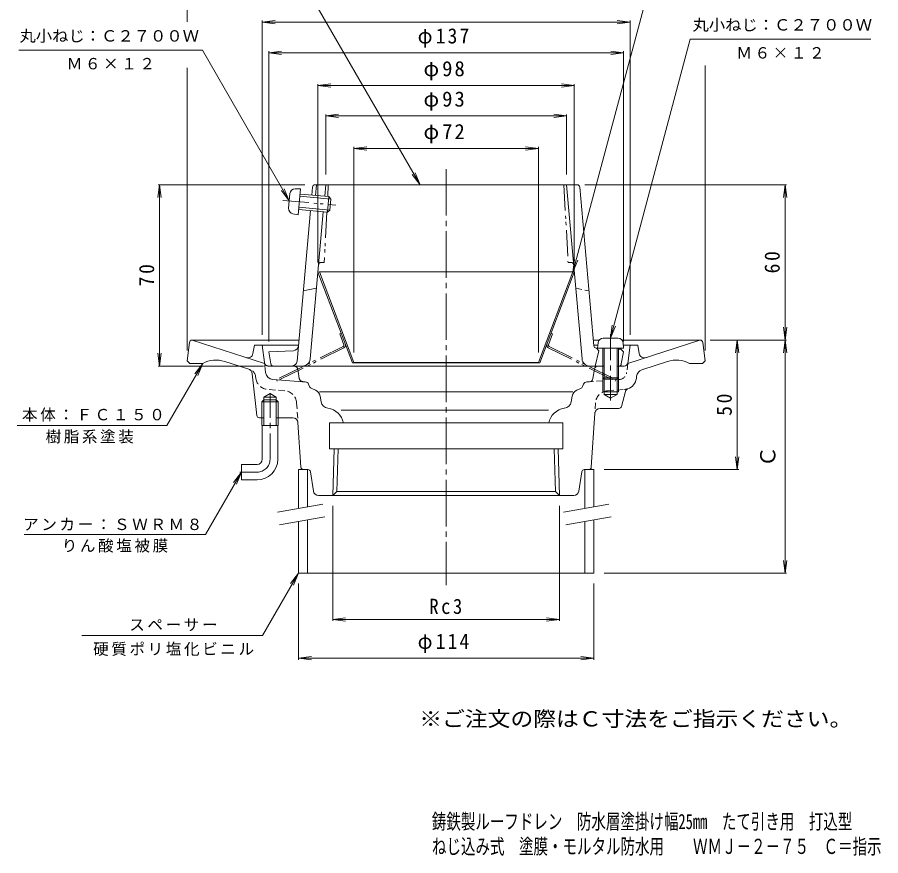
# Model space of a CAD drawing. Units: millimetres, scale not verified. Extents: x -186 to 147, y -232 to 269.
# Drawn here: x -186.2 to 147.2, y -231.8 to 92 of the extents above; entities that cross this region are included whole.
import ezdxf
from ezdxf.enums import TextEntityAlignment as Align

# ---------------------------------------------------------------- set-up
doc = ezdxf.new("R2010")
doc.units = ezdxf.units.MM
doc.header["$LTSCALE"] = 2
for name, pattern in [('CHAIN1', [8, 5, -1, 1, -1]), ('CHAIN2', [12, 9, -1, 1, -1]), ('DASHED1', [1.8, 1.2, -0.6]), ('DOUBLE_CHAIN1', [8.8, 5, -1, 0.6, -0.6, 0.6, -1]), ('DOUBLE_CHAIN2', [12.8, 9, -1, 0.6, -0.6, 0.6, -1])]:
    doc.linetypes.add(name, pattern=pattern)
for name, color, linetype, lineweight in [('2-0', 3, 'Continuous', 9), ('2-1', 6, 'Continuous', 9), ('2-3', 4, 'Continuous', 9), ('2-4', 7, 'Continuous', 9), ('2-5', 7, 'Continuous', 9), ('2-6', 2, 'DOUBLE_CHAIN1', 9), ('2-8', 4, 'Continuous', 9)]:
    doc.layers.add(name, color=color, linetype=linetype, lineweight=lineweight)
doc.layers.add('F-0_F-0ﾚｲﾔ', color=2, linetype='Continuous')
doc.layers.add('F-5_F-5ﾚｲﾔ', color=2, linetype='Continuous')
doc.styles.add('ＭＳ ゴシック', font='')
doc.styles.get('ＭＳ ゴシック').set_extended_font_data('MS Gothic')

msp = doc.modelspace()

# ---------------------------------------------------------------- linework, layer by layer
at = {"layer": '2-0', "linetype": 'CHAIN2'}
msp.add_line((-20.59, 33.354), (-20.59, -127.385), dxfattribs=at)
at = {"layer": '2-0'}
for p, q in [((-77.44, -32.712), (-118.707, -32.712)), ((-90.724, -41.766), (-118.59, -32.712)), ((38.485, -32.712), (36.26, -32.712)), ((77.527, -32.712), (47.335, -32.712)), ((49.544, -41.766), (77.41, -32.712)), ((-119.7, -33.587), (-120.59, -40.712)), ((-94.59, -34.712), (-95.179, -37.935)), ((-77.618, -34.712), (-94.59, -34.712)), ((-91.59, -34.712), (-90.77, -41.394)), ((38, -34.712), (36.438, -34.712)), ((53.41, -34.712), (47.819, -34.712)), ((50.41, -34.712), (49.544, -41.766)), ((53.41, -34.712), (53.999, -37.935)), ((78.519, -33.587), (79.41, -40.712)), ((-120.59, -40.712), (-119.59, -41.712)), ((-119.59, -41.711), (-114.59, -41.711)), ((-96.823, -43.99), (-106.07, -40.985)), ((-90.77, -41.394), (-90.294, -45.269)), ((38.127, -42.711), (40.41, -42.711)), ((45.41, -42.711), (48.101, -42.711)), ((55.021, -44.192), (64.89, -40.985)), ((78.41, -41.711), (73.41, -41.711)), ((79.41, -40.712), (78.41, -41.712)), ((-95.453, -45.675), (-93.688, -61.82)), ((36.7, -43.964), (36.104, -47.516)), ((-87.54, -47.895), (-75.917, -48.764)), ((-74.959, -48.836), (-75.917, -48.764)), ((-73.694, -49.735), (-73.294, -50.66)), ((32.514, -49.735), (32.113, -50.66)), ((33.778, -48.836), (34.737, -48.764)), ((39.91, -47.211), (39.91, -52.712)), ((40.41, -47.712), (40.41, -53.712)), ((45.41, -47.712), (45.41, -53.712)), ((45.91, -47.211), (45.91, -52.712)), ((52.86, -47.583), (52.971, -46.68)), ((-72.501, -51.445), (-71.024, -52.069)), ((-69.504, -52.712), (28.324, -52.712)), ((31.321, -51.445), (29.844, -52.069)), ((39.91, -52.712), (45.91, -52.712)), ((47.11, -58.336), (48.688, -52.496)), ((-90.95, -55.711), (-91.765, -56.511)), ((-85.415, -56.511), (-91.765, -56.511)), ((-91.765, -65.711), (-91.765, -56.511)), ((-90.95, -54.711), (-88.59, -53.349)), ((-90.95, -65.711), (-90.95, -54.711)), ((-86.23, -54.711), (-90.95, -54.711)), ((-86.23, -55.711), (-90.95, -55.711)), ((-86.23, -54.711), (-88.59, -53.349)), ((-86.23, -65.711), (-86.23, -54.711)), ((-85.415, -56.511), (-86.23, -55.711)), ((-85.415, -65.711), (-85.415, -56.511)), ((-69.233, -54.34), (-68.868, -56.528)), ((28.052, -54.34), (27.688, -56.528)), ((40.41, -53.712), (42.91, -55.155)), ((-66.31, -59.008), (-66.21, -59.021)), ((18.91, -59.711), (-61.09, -59.711)), ((25.129, -59.008), (25.03, -59.021)), ((46.144, -59.075), (38.85, -59.075)), ((-90.95, -62.712), (-92.694, -62.712)), ((-79.789, -62.712), (-86.23, -62.712)), ((36.854, -60.943), (35.472, -81.778)), ((-85.415, -65.711), (-91.765, -65.711)), ((-91.59, -78.711), (-91.59, -65.711)), ((-85.59, -78.711), (-85.59, -65.711)), ((-76.652, -81.778), (-77.794, -64.579)), ((-65.59, -64.712), (-65.59, -74.712)), ((24.41, -64.712), (-65.59, -64.712)), ((-64.356, -92.712), (-63.793, -74.712)), ((-62.829, -91.185), (-62.314, -74.712)), ((21.649, -91.185), (21.134, -74.712)), ((23.176, -92.712), (22.613, -74.712)), ((-93.59, -80.711), (-99.59, -80.711)), ((-99.59, -80.711), (-99.59, -86.711)), ((-73.951, -82.712), (-75.654, -82.712)), ((32.771, -82.712), (34.474, -82.712)), ((-71.846, -91.008), (-72.962, -83.563)), ((30.665, -91.008), (31.782, -83.563)), ((-93.59, -86.711), (-99.59, -86.711)), ((28.687, -92.712), (-69.868, -92.712)), ((-64.356, -92.712), (-62.829, -91.185)), ((21.649, -91.185), (-62.829, -91.185)), ((23.176, -92.712), (21.649, -91.185))]:
    msp.add_line(p, q, dxfattribs=at)
at = {"layer": '2-0', "linetype": 'DOUBLE_CHAIN2'}
for p, q in [((-79.36, -42.712), (-89.281, -42.712)), ((-77.88, -43.964), (-77.285, -47.516))]:
    msp.add_line(p, q, dxfattribs=at)
at = {"layer": '2-0', "linetype": 'DASHED1'}
for p, q in [((49.544, -41.766), (49.114, -45.269)), ((55.021, -44.192), (55.642, -43.99)), ((-94.04, -47.583), (-94.151, -46.68)), ((39.91, -48.377), (33.931, -48.824)), ((46.36, -47.895), (45.91, -47.929)), ((-82.919, -52.252), (-89.479, -51.761)), ((41.739, -52.252), (48.298, -51.761)), ((-78.303, -56.907), (-77.794, -64.579)), ((37.122, -56.907), (36.859, -60.868))]:
    msp.add_line(p, q, dxfattribs=at)
at = {"layer": '2-0', "linetype": 'CHAIN1'}
for p, q in [((-88.59, -78.711), (-88.59, -53.156)), ((-93.59, -83.711), (-100.307, -83.711))]:
    msp.add_line(p, q, dxfattribs=at)
at = {"layer": '2-0'}
for points in [[(40.41, -53.712), (45.41, -53.712), (42.91, -55.155)], [(24.41, -64.712), (24.41, -74.712), (-65.59, -74.712)]]:
    msp.add_lwpolyline(points, dxfattribs=at)
for centre, radius, start, end in [((-118.707, -33.712), 1, 90, 172.87573), ((77.527, -33.712), 1, 7.12427, 90), ((-97.147, -37.576), 2, 252.00066, 349.64584), ((55.966, -37.576), 2, 190.35416, 287.99934), ((-109.47, -51.447), 11, 72.00008, 117.74347), ((38.179, -44.212), 1.5, 90, 170.48306), ((48.1, -41.212), 1.5, 270, 353.00043), ((48.101, -41.212), 1.5, 270, 353.00232), ((68.289, -51.447), 11, 62.25653, 107.99992), ((-97.441, -45.892), 2, 6.23906, 72.00018), ((-87.317, -44.903), 3, 186.99835, 265.72386), ((55.948, -47.045), 3, 108.00018, 173.00232), ((-75.071, -50.331), 1.5, 23.42325, 85.72391), ((33.89, -50.331), 1.5, 94.27609, 156.57675), ((34.625, -47.268), 1.5, 274.27609, 350.48306), ((47.926, -46.775), 5, 289.88514, 350.70549), ((-71.917, -50.064), 1.5, 203.42325, 247.09778), ((-72.192, -54.833), 3, 9.46277, 67.09773), ((31.012, -54.833), 3, 112.90227, 170.53723), ((30.737, -50.064), 1.5, 292.90222, 336.57675), ((50.136, -52.888), 1.5, 109.88514, 164.87224), ((-65.909, -56.034), 3, 189.4621, 262.32005), ((24.729, -56.034), 3, 277.67995, 350.5379), ((-67.146, -65.958), 7, 10.2588, 82.31967), ((25.965, -65.958), 7, 97.68033, 169.7412), ((38.85, -61.075), 2, 90, 176.20311), ((46.144, -58.075), 1, 270, 344.87224), ((-92.694, -61.712), 1, 186.23801, 270.25266), ((-79.789, -64.712), 2, 3.79689, 90), ((-93.59, -78.711), 2, 270, 0), ((-93.59, -78.711), 8, 270, 0), ((-75.654, -81.712), 1, 183.79689, 270), ((-73.951, -83.712), 1, 8.53076, 90), ((32.771, -83.712), 1, 90, 171.46924), ((34.474, -81.712), 1, 270, 356.20311), ((-69.868, -90.711), 2, 188.53076, 270), ((28.687, -90.711), 2, 270, 351.46924)]:
    msp.add_arc(centre, radius, start, end, dxfattribs=at)
at = {"layer": '2-0', "linetype": 'DOUBLE_CHAIN2'}
for centre, start, end in [((-89.281, -41.212), 187.00034, 270.0107), ((-79.36, -44.212), 9.51694, 90), ((-75.805, -47.268), 189.51694, 265.72391)]:
    msp.add_arc(centre, 1.5, start, end, dxfattribs=at)
at = {"layer": '2-0', "linetype": 'DASHED1'}
for centre, radius, start, end in [((-97.129, -47.045), 3, 6.99768, 78.88491), ((46.136, -44.903), 3, 274.27614, 353.00165), ((-89.106, -46.775), 5, 189.29451, 265.72385), ((-83.292, -57.238), 5, 3.79689, 85.72387), ((42.111, -57.238), 5, 94.27613, 176.20311), ((47.926, -46.775), 5, 274.27615, 289.88514)]:
    msp.add_arc(centre, radius, start, end, dxfattribs=at)
at = {"layer": '2-0', "linetype": 'CHAIN1'}
msp.add_arc((-93.59, -78.711), 5, 270, 0, dxfattribs=at)
at = {"layer": '2-1'}
for p, q in [((-71.195, 27.289), (30.014, 27.289)), ((-70.604, 27.289), (-70.972, 23.142)), ((-67.486, 22.83), (-67.09, 27.289)), ((25.91, 27.289), (31.886, -39.977)), ((-72.191, 26.377), (-72.466, 23.276)), ((31.011, 26.377), (36.453, -34.88)), ((-72.997, 17.3), (-78.167, -40.888)), ((-69.836, -3.623), (-68.017, 16.854)), ((-73.066, -39.977), (-69.836, -3.623)), ((-70.644, -12.711), (-75.752, -13.711)), ((39.91, -35.902), (37.405, -35.791)), ((46.91, -36.211), (45.91, -36.167)), ((47.91, -37.211), (46.91, -36.211)), ((-79.545, -36.789), (-89.09, -37.211)), ((-88.239, -41.89), (-89.09, -37.211)), ((47.059, -41.89), (47.91, -37.211)), ((39.91, -42.711), (-87.256, -42.711))]:
    msp.add_line(p, q, dxfattribs=at)
at = {"layer": '2-1', "linetype": 'DOUBLE_CHAIN1'}
for p, q in [((-66.09, 27.289), (-66.329, 22.727)), ((24.91, 27.289), (26.482, -2.711)), ((-66.644, 16.731), (-67.662, -2.711)), ((-68.84, -2.711), (-67.662, -2.711)), ((27.66, -2.711), (26.482, -2.711))]:
    msp.add_line(p, q, dxfattribs=at)
at = {"layer": '2-1', "linetype": 'DASHED1'}
msp.add_line((29.463, -12.711), (34.572, -13.711), dxfattribs=at)
at = {"layer": '2-1'}
msp.add_lwpolyline([(37.41, -35.791), (38.41, -36.791), (36.91, -42.711)], dxfattribs=at)
for centre, radius, start, end in [((-71.195, 26.289), 1, 90, 174.92212), ((30.014, 26.289), 1, 5.07776, 90), ((-79.633, -34.791), 2, 272.53465, 354.92282), ((37.449, -34.792), 1, 185.07648, 267.46574), ((-76.054, -39.711), 3, 270, 354.92264), ((34.874, -39.711), 3, 185.07736, 270), ((-87.256, -41.711), 1, 190.3056, 270), ((-80.159, -40.711), 2, 270, 354.92352), ((46.075, -41.711), 1, 270, 349.6944)]:
    msp.add_arc(centre, radius, start, end, dxfattribs=at)
at = {"layer": '2-1', "linetype": 'DOUBLE_CHAIN1'}
for centre, start, end in [((-68.84, -3.711), 90, 174.92256), ((27.66, -3.711), 5.07744, 90)]:
    msp.add_arc(centre, 1, start, end, dxfattribs=at)
at = {"layer": '2-3'}
for p, q in [((-77.59, -82.712), (-77.59, -97.712)), ((-77.59, -82.712), (-74.09, -82.712)), ((-74.09, -82.712), (-74.09, -97.094)), ((32.91, -82.712), (32.91, -97.712)), ((36.41, -82.712), (32.91, -82.712)), ((36.41, -82.712), (36.41, -97.094)), ((-77.59, -102.789), (-77.59, -122.712)), ((-74.09, -102.172), (-74.09, -122.712)), ((32.91, -102.789), (32.91, -122.712)), ((36.41, -102.172), (36.41, -122.712)), ((-77.59, -122.712), (36.41, -122.712))]:
    msp.add_line(p, q, dxfattribs=at)
at = {"layer": '2-3', "color": 7}
for p, q in [((-68.259, -96.066), (-85.755, -99.151)), ((42.241, -96.066), (24.745, -99.151)), ((-67.39, -100.99), (-84.887, -104.075)), ((43.11, -100.99), (25.613, -104.075))]:
    msp.add_line(p, q, dxfattribs=at)
at = {"layer": '2-4'}
for p, q in [((-120.59, 103.239), (-120.59, 90.168)), ((-91.59, 90.061), (-86.633, 90.714)), ((-91.59, 90.661), (-91.59, -30.712)), ((-91.59, 90.061), (50.41, 90.061)), ((-91.59, 90.061), (-86.633, 89.408)), ((50.41, 90.061), (45.453, 90.714)), ((50.41, 90.061), (45.453, 89.408)), ((50.41, 90.661), (50.41, -30.712)), ((-89.09, 78.253), (-84.133, 78.906)), ((-89.09, 78.853), (-89.09, -33.211)), ((-89.09, 78.253), (47.91, 78.253)), ((-89.09, 78.253), (-84.133, 77.601)), ((47.91, 78.253), (42.953, 78.906)), ((47.91, 78.253), (42.953, 77.601)), ((47.91, 78.853), (47.91, -33.211)), ((79.41, 73.351), (79.41, -36.712)), ((-120.59, 72.474), (-120.59, -36.712)), ((-70.09, 65.585), (-65.133, 66.238)), ((-70.09, 66.185), (-70.09, -2.712)), ((-70.09, 65.585), (28.91, 65.585)), ((-70.09, 65.585), (-65.133, 64.933)), ((28.91, 65.585), (23.953, 66.238)), ((28.91, 65.585), (23.953, 64.933)), ((28.91, 66.185), (28.91, -2.712)), ((-67.09, 53.865), (-62.133, 54.517)), ((-67.09, 54.465), (-67.09, 31.289)), ((-67.09, 53.865), (25.91, 53.865)), ((-67.09, 53.865), (-62.133, 53.212)), ((25.91, 53.865), (20.953, 54.517)), ((25.91, 53.865), (20.953, 53.212)), ((25.91, 54.465), (25.91, 31.289)), ((-56.196, 41.303), (-51.239, 41.956)), ((-56.196, 41.903), (-56.196, -37.498)), ((-56.196, 41.303), (15.016, 41.303)), ((-56.196, 41.303), (-51.239, 40.651)), ((15.016, 41.303), (10.059, 41.956)), ((15.016, 41.303), (10.059, 40.651)), ((15.016, 41.903), (15.016, -37.498)), ((-131.234, 27.289), (-131.887, 22.331)), ((-131.834, 27.289), (-75.195, 27.289)), ((-131.234, -42.712), (-131.234, 27.289)), ((-131.234, 27.289), (-130.581, 22.331)), ((110.896, 27.289), (32.91, 27.289)), ((110.296, 27.289), (109.644, 22.331)), ((110.296, -32.712), (110.296, 27.289)), ((110.296, 27.289), (110.949, 22.331)), ((110.296, -32.712), (109.644, -27.754)), ((110.296, -32.712), (110.949, -27.754)), ((110.896, -32.712), (81.41, -32.712)), ((91.789, -32.712), (91.136, -37.669)), ((91.789, -32.712), (92.442, -37.669)), ((91.789, -82.712), (91.789, -32.712)), ((110.296, -32.712), (109.644, -37.669)), ((110.296, -122.712), (110.296, -32.712)), ((110.296, -32.712), (110.949, -37.669)), ((-131.234, -42.712), (-131.887, -37.754)), ((-131.234, -42.712), (-130.581, -37.754)), ((-131.834, -42.712), (-91.09, -42.712)), ((91.789, -82.712), (91.136, -77.754)), ((91.789, -82.712), (92.442, -77.754)), ((92.389, -82.712), (40.41, -82.712)), ((-64.356, -141.147), (-64.356, -96.712)), ((23.176, -141.147), (23.176, -96.712)), ((110.296, -122.712), (109.644, -117.754)), ((110.296, -122.712), (110.949, -117.754)), ((110.896, -122.712), (40.41, -122.712)), ((-77.59, -156.119), (-77.59, -126.712)), ((36.41, -156.119), (36.41, -126.712)), ((-64.356, -140.547), (-59.399, -139.895)), ((23.176, -140.547), (18.218, -139.895)), ((-64.356, -140.547), (23.176, -140.547)), ((-64.356, -140.547), (-59.399, -141.2)), ((23.176, -140.547), (18.218, -141.2)), ((-77.59, -155.519), (-72.633, -154.866)), ((-77.59, -155.519), (36.41, -155.519)), ((-77.59, -155.519), (-72.633, -156.171)), ((36.41, -155.519), (31.453, -154.866)), ((36.41, -155.519), (31.453, -156.171))]:
    msp.add_line(p, q, dxfattribs=at)
at = {"layer": '2-5'}
for p, q in [((-30.656, 27.288), (-88.858, 128.097)), ((42.91, -31.913), (73.644, 83.535)), ((73.644, 83.535), (143.338, 83.535)), ((-185.553, 79.313), (-114.702, 79.313)), ((-81.15, 21.041), (-114.702, 79.313)), ((-30.656, 27.288), (-33.7, 31.255)), ((-30.656, 27.288), (-32.57, 31.908)), ((-81.15, 21.041), (-84.194, 25.008)), ((-81.15, 21.041), (-83.063, 25.661)), ((28.349, -6.498), (29.002, -1.541)), ((28.349, -6.498), (30.263, -1.879)), ((42.91, -31.913), (43.562, -26.956)), ((42.91, -31.913), (44.823, -27.294)), ((-114.59, -41.712), (-128.446, -65.712)), ((-114.59, -41.712), (-117.634, -45.678)), ((-114.59, -41.712), (-116.504, -46.331)), ((-186.181, -65.712), (-128.446, -65.712)), ((-99.59, -83.712), (-113.446, -107.712)), ((-99.59, -83.712), (-102.634, -87.678)), ((-99.59, -83.712), (-101.504, -88.331)), ((-183.563, -107.712), (-113.446, -107.712)), ((-77.59, -122.712), (-91.447, -146.712)), ((-77.59, -122.712), (-80.634, -126.678)), ((-77.59, -122.712), (-79.504, -127.331)), ((-91.447, -146.712), (-161.222, -146.712))]:
    msp.add_line(p, q, dxfattribs=at)
msp.add_lwpolyline([(28.349, -6.498), (66.096, 134.375), (132.092, 134.375)], dxfattribs=at)
at = {"layer": '2-6', "linetype": 'Continuous'}
for p, q in [((-69.53, -6.309), (-70.09, -6.522)), ((15.016, -41.309), (28.349, -6.309)), ((15.576, -41.522), (28.91, -6.522)), ((-56.757, -41.522), (15.576, -41.522)), ((15.016, -41.309), (-56.196, -41.309)), ((15.016, -41.309), (15.576, -41.522))]:
    msp.add_line(p, q, dxfattribs=at)
at = {"layer": '2-6'}
for p, q in [((-61.69, -30.259), (-61.129, -30.046)), ((-60.071, -34.508), (-61.69, -30.259)), ((18.89, -34.508), (20.509, -30.259)), ((20.509, -30.259), (19.948, -30.046)), ((-60.315, -35.134), (-86.107, -47.985)), ((-60.047, -35.671), (-85.84, -48.522)), ((18.867, -35.671), (44.659, -48.522)), ((19.135, -35.134), (44.927, -47.985)), ((-85.84, -48.522), (-86.107, -47.985)), ((44.659, -48.522), (44.927, -47.985))]:
    msp.add_line(p, q, dxfattribs=at)
at = {"layer": '2-6', "linetype": 'Continuous'}
for points in [[(-56.196, -41.309), (-56.757, -41.522), (-70.09, -6.522)], [(-56.196, -41.309), (-69.53, -6.309), (28.349, -6.309), (28.91, -6.522)]]:
    msp.add_lwpolyline(points, dxfattribs=at)
at = {"layer": '2-6'}
for centre, radius, start, end in [((-60.538, -34.686), 0.5, 296.48567, 20.85359), ((-60.538, -34.686), 1.1, 296.48567, 20.85359), ((19.358, -34.686), 1.1, 159.14638, 243.5143), ((19.358, -34.686), 0.5, 159.14638, 243.5143)]:
    msp.add_arc(centre, radius, start, end, dxfattribs=at)
at = {"layer": '2-8'}
for p, q in [((-81.402, 18.227), (-80.898, 23.856)), ((-78.902, 25.678), (-76.82, 25.674)), ((-77.711, 15.714), (-76.82, 25.674)), ((-76.998, 23.682), (-65.912, 22.689)), ((-77.075, 22.815), (-65.123, 21.745)), ((-66.447, 16.713), (-65.912, 22.689)), ((-65.123, 21.745), (-65.912, 22.689)), ((-65.503, 17.502), (-65.123, 21.745)), ((-77.533, 17.706), (-66.447, 16.713)), ((-77.455, 18.572), (-65.503, 17.502)), ((-65.503, 17.502), (-66.447, 16.713)), ((-79.761, 16.079), (-77.711, 15.714)), ((40.084, -31.913), (45.736, -31.913)), ((38.091, -33.739), (37.91, -35.813)), ((37.91, -35.813), (47.91, -35.813)), ((39.91, -35.813), (39.91, -47.313)), ((40.41, -35.813), (40.41, -47.813)), ((45.41, -35.813), (45.41, -47.813)), ((45.91, -35.813), (45.91, -47.313)), ((47.728, -33.739), (47.91, -35.813)), ((40.41, -47.813), (45.41, -47.813)), ((45.91, -47.313), (45.41, -47.813))]:
    msp.add_line(p, q, dxfattribs=at)
at = {"layer": '2-8', "linetype": 'DOUBLE_CHAIN1'}
msp.add_line((-83.603, 21.261), (-63.233, 19.437), dxfattribs=at)
at = {"layer": '2-8', "linetype": 'CHAIN1'}
msp.add_line((42.91, -30.461), (42.91, -55.969), dxfattribs=at)
at = {"layer": '2-8'}
msp.add_lwpolyline([(40.41, -47.813), (39.91, -47.313), (45.91, -47.313)], dxfattribs=at)
for centre, start, end in [((-78.906, 23.678), 89.88402, 174.884), ((-79.41, 18.048), 174.884, 259.88399), ((40.084, -33.913), 90, 174.99998), ((45.736, -33.913), 5.00002, 90)]:
    msp.add_arc(centre, 2, start, end, dxfattribs=at)

# ---------------------------------------------------------------- texts
at = {"layer": '2-4', "color": 2, "style": 'ＭＳ ゴシック'}
msp.add_text('Ｃ', height=5.865, rotation=90, dxfattribs=at).set_placement((108.296, -81.712), align=Align.BOTTOM_LEFT)
at = {"layer": '2-4', "color": 2, "char_height": 5.865, "attachment_point": 7, "style": 'ＭＳ ゴシック'}
for s, insert in [('\\T1.21;\\W0.95;φ137', (-31.59, 80.253)), ('\\T1.19;φ98', (-29.34, 67.585)), ('\\T1.19;φ93', (-29.34, 55.865)), ('\\T1.19;φ72', (-29.34, 43.303)), ('\\T1.27;\\W0.9;Rc3', (-27.09, -138.547)), ('\\T1.21;\\W0.95;φ114', (-31.59, -153.519))]:
    msp.add_mtext(s, dxfattribs=dict(at, insert=insert))
at = {"layer": '2-4', "color": 2, "char_height": 5.865, "attachment_point": 7, "rotation": 90, "style": 'ＭＳ ゴシック'}
for s, insert in [('\\T1.27;\\W0.95;60', (108.296, -6.962)), ('\\T1.27;\\W0.95;70', (-133.234, -11.962)), ('\\T1.27;\\W0.95;50', (89.789, -61.962))]:
    msp.add_mtext(s, dxfattribs=dict(at, insert=insert))
at = {"layer": '2-5', "style": 'ＭＳ ゴシック', "width": 1.05}
for p in [(74.555, 85.512), (-185.316, 81.251)]:
    msp.add_text('丸小ねじ：Ｃ２７００Ｗ', height=4.399, dxfattribs=at).set_placement(p, align=Align.BOTTOM_LEFT)
at = {"layer": '2-5', "char_height": 4.399, "attachment_point": 7, "style": 'ＭＳ ゴシック'}
for s, insert in [('\\T1.17;Ｍ６×１２', (91.491, 75.955)), ('\\T1.17;Ｍ６×１２', (-167.073, 71.773)), ('\\T1.17;本体：ＦＣ１５０', (-184.36, -64.162)), ('\\T1.17;樹脂系塗装', (-175.254, -72.66)), ('\\T1.17;アンカー：ＳＷＲＭ８', (-183.918, -106.281)), ('\\T1.17;りん酸塩被膜', (-169.005, -114.78)), ('\\T1.17;スペーサー', (-142.947, -145.098)), ('\\T1.17;硬質ポリ塩化ビニル', (-156.9, -154.683))]:
    msp.add_mtext(s, dxfattribs=dict(at, insert=insert))
at = {"layer": 'F-0_F-0ﾚｲﾔ', "style": 'ＭＳ ゴシック', "width": 1.1}
msp.add_text('※ご注文の際はＣ寸法をご指示ください。', height=5.865, dxfattribs=at).set_placement((-30.962, -183.647), align=Align.BOTTOM_LEFT)
at = {"layer": 'F-5_F-5ﾚｲﾔ', "style": 'ＭＳ ゴシック', "width": 0.7}
for s, p in [('鋳鉄製ルーフドレン\u3000防水層塗掛け幅25mm\u3000たて引き用\u3000打込型', (-26.104, -223.284)), ('ねじ込み式\u3000塗膜・モルタル防水用\u3000\u3000ＷＭＪ－２－７５\u3000Ｃ＝指示', (-26.049, -232.897))]:
    msp.add_text(s, height=5.865, dxfattribs=at).set_placement(p, align=Align.BOTTOM_LEFT)

doc.saveas('drawing.dxf')
